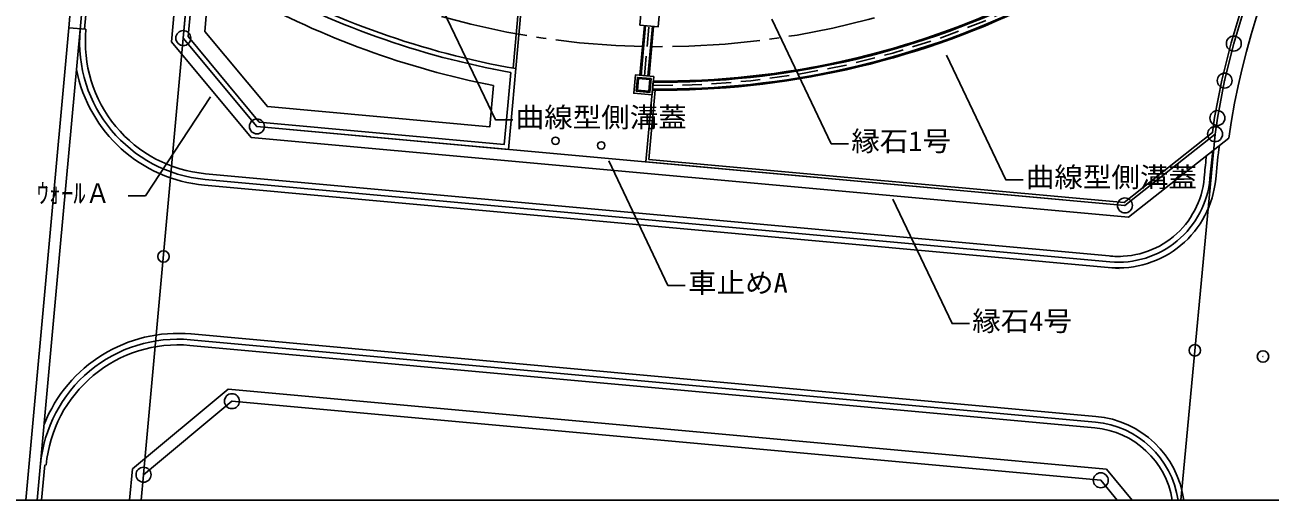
# Model space of a CAD drawing. Units: millimetres on the paper. Extents: x -120.2 to -23.9, y -30.5 to 36.3.
# Drawn here: x -105.7 to -83.97, y -30.41 to -22.12 of the extents above; entities that cross this region are included whole.
import ezdxf
from ezdxf.enums import TextEntityAlignment as Align

# ---------------------------------------------------------------- set-up
doc = ezdxf.new("R2010")
doc.units = ezdxf.units.MM
doc.header["$LTSCALE"] = 0.17
doc.linetypes.add('CHAIN2', pattern=[12, 9, -1, 1, -1])
doc.linetypes.add('DASHED2', pattern=[3, 2, -1])
for name, color, linetype in [('0-0_S-街区', 7, 'Continuous'), ('0-1_S-道路計画', 7, 'Continuous'), ('0-2_D-STR-1-計線1_計画', 7, 'Continuous'), ('0-3_D-STR-3-計線3_施設', 7, 'Continuous'), ('0-5_D-STR-BMK-CLINE', 7, 'CHAIN2'), ('0-6_D-STR-4-計線4_ﾌｧﾆﾁｬ_', 7, 'Continuous'), ('0-9_D-STR-2-計線2_補助', 7, 'Continuous'), ('0-A_D-STR-5-1排水', 7, 'Continuous'), ('0-F_D-STR-5-2排水-ＣＬ', 7, 'DASHED2'), ('1-4_D-STR-BMK', 7, 'Continuous'), ('1-8_D-STR-HTXT-施設', 4, 'Continuous')]:
    doc.layers.add(name, color=color, linetype=linetype)
doc.styles.add('ＭＳ ゴシック', font='')
doc.styles.get('ＭＳ ゴシック').set_extended_font_data('MS Gothic')

msp = doc.modelspace()

# ---------------------------------------------------------------- linework, layer by layer
at = {"layer": '0-0_S-街区'}
for p, q in [((-102.9315, -22.3491), (-103.6237, -29.9694)), ((-84.9307, -24.0251), (-85.529, -30.4137)), ((-103.6257, -29.9711), (-103.6661, -30.4137)), ((-86.637, -30.4137), (-86.9253, -30.0676))]:
    msp.add_line(p, q, dxfattribs=at)
for points in [[(-46.7264, 11.0922), (-80.0977, -15.5961), (-80.358, -15.8043), (-80.8571, -16.2464), (-81.3334, -16.7131), (-81.7855, -17.2031), (-82.2124, -17.7153), (-82.613, -18.2483), (-82.9863, -18.8008), (-83.3313, -19.3713), (-83.6472, -19.9585), (-83.9331, -20.5609), (-84.1884, -21.1768), (-84.4123, -21.8049), (-84.6044, -22.4434), (-84.764, -23.0907), (-84.891, -23.7453), (-84.9307, -24.0251), (-86.5043, -25.2702), (-101.6471, -23.8908), (-102.9315, -22.3491), (-100.7238, 1.887)], [(-86.9253, -30.0676), (-102.084, -28.6868), (-103.6257, -29.9711)]]:
    msp.add_lwpolyline(points, dxfattribs=at)
for centre, radius in [((-102.9315, -22.3491), 0.1304), ((-102.9315, -22.3491), 0.00261), ((-84.6044, -22.4434), 0.1304), ((-84.6044, -22.4434), 0.00261), ((-84.764, -23.0907), 0.1304), ((-84.764, -23.0907), 0.00261), ((-84.891, -23.7453), 0.1304), ((-101.6471, -23.8908), 0.1304), ((-101.6471, -23.8908), 0.00261), ((-84.9307, -24.0251), 0.1304), ((-84.891, -23.7453), 0.00261), ((-84.9307, -24.0251), 0.00261), ((-86.5043, -25.2702), 0.1304), ((-86.5043, -25.2702), 0.00261), ((-103.2777, -26.1602), 0.1003), ((-103.2777, -26.1602), 0.00201), ((-85.2842, -27.7992), 0.1003), ((-85.2842, -27.7992), 0.00201), ((-84.0949, -27.9075), 0.1003), ((-84.0949, -27.9075), 0.00201), ((-102.084, -28.6868), 0.1304), ((-102.084, -28.6868), 0.00261), ((-103.6257, -29.9711), 0.1304), ((-103.6257, -29.9711), 0.00261), ((-86.9253, -30.0676), 0.1304), ((-86.9253, -30.0676), 0.00261)]:
    msp.add_circle(centre, radius, dxfattribs=at)
at = {"layer": '0-1_S-道路計画'}
for p, q in [((-103.1388, -22.4137), (-100.9108, 2.0462)), ((-105.0771, -25.9963), (-102.8186, -1.2028)), ((-104.9298, -22.1671), (-103.0174, -1.1727)), ((-104.654, -22.1922), (-102.7427, -1.2097)), ((-104.9298, -22.1671), (-105.6227, -29.7748)), ((-104.63, -22.1944), (-104.9298, -22.1671)), ((-103.1388, -22.4137), (-101.7481, -24.0831)), ((-86.4426, -25.4773), (-101.7481, -24.0831)), ((-86.4426, -25.4773), (-84.6931, -24.0929)), ((-102.5426, -24.716), (-86.5862, -26.1694)), ((-85.115, -24.7285), (-85.1207, -24.7918)), ((-85.015, -24.7376), (-85.0208, -24.8009)), ((-84.9151, -24.7467), (-84.9209, -24.81)), ((-102.5608, -24.9158), (-86.6044, -26.3693)), ((-102.5517, -24.8159), (-86.7651, -26.2539)), ((-105.0771, -25.9963), (-105.4795, -30.4137)), ((-102.7974, -27.5136), (-87.0108, -28.9516)), ((-87.029, -29.1514), (-102.8156, -27.7134)), ((-87.0199, -29.0515), (-102.8065, -27.6135)), ((-102.1486, -28.4794), (-103.818, -29.8701)), ((-102.1486, -28.4794), (-86.8243, -29.8753)), ((-102.084, -28.6868), (-103.6257, -29.9711)), ((-102.084, -28.6868), (-86.9253, -30.0676)), ((-105.6227, -29.7748), (-105.6809, -30.4137)), ((-105.347, -29.8), (-105.4029, -30.4137)), ((-103.8675, -30.4137), (-103.818, -29.8701)), ((-103.6257, -29.9711), (-103.6661, -30.4137)), ((-86.8243, -29.8753), (-86.3758, -30.4137)), ((-86.637, -30.4137), (-86.9253, -30.0676))]:
    msp.add_line(p, q, dxfattribs=at)
for points in [[(-80.0977, -15.5961), (-80.358, -15.8043), (-80.8571, -16.2464), (-81.3334, -16.7131), (-81.7855, -17.2031), (-82.2124, -17.7153), (-82.613, -18.2483), (-82.9863, -18.8008), (-83.3313, -19.3713), (-83.6472, -19.9585), (-83.9331, -20.5609), (-84.1884, -21.1768), (-84.4123, -21.8049), (-84.6044, -22.4434), (-84.764, -23.0907), (-84.891, -23.7453), (-84.9307, -24.0251)], [(-86.5043, -25.2702), (-101.6471, -23.8908), (-102.9315, -22.3491)], [(-84.9307, -24.0251), (-86.5043, -25.2702), (-101.6471, -23.8908)]]:
    msp.add_lwpolyline(points, dxfattribs=at)
for centre, radius, start, end in [((-71.8256, -25.9391), 12.9992, 128.65065, 171.83519), ((-102.3333, -22.4179), 2.4079, 174.79529, 264.79526), ((-102.3333, -22.4179), 2.3076, 174.44129, 264.79526), ((-102.3333, -22.4179), 2.5082, 191.05549, 264.79526), ((-71.8256, -25.9391), 13.244, 172.94073, 174.79474), ((-71.8256, -25.9391), 13.1437, 172.49527, 174.79474), ((-71.8256, -25.9391), 13.3443, 173.37608, 174.79474), ((-86.6194, -24.6552), 1.7056, 264.79526, 354.79527), ((-86.6194, -24.6552), 1.6053, 264.79526, 354.79527), ((-86.6194, -24.6552), 1.5049, 264.79526, 354.79527), ((-103.025, -30.0115), 2.5082, 84.79525, 158.53508), ((-103.025, -30.0115), 2.4079, 84.79525, 174.79528), ((-103.025, -30.0115), 2.3076, 84.79525, 174.79528), ((-87.1655, -30.6502), 1.6053, 8.47056, 84.79525), ((-87.1655, -30.6502), 1.7056, 7.96895, 84.79525), ((-87.1655, -30.6502), 1.5049, 9.03984, 84.79525)]:
    msp.add_arc(centre, radius, start, end, dxfattribs=at)
at = {"layer": '0-2_D-STR-1-計線1_計画'}
msp.add_line((-97.0361, -21.8392), (-97.1311, -22.8821), dxfattribs=at)
for points in [[(-80.0977, -15.5961), (-80.358, -15.8043), (-80.8571, -16.2464), (-81.3334, -16.7131), (-81.7855, -17.2031), (-82.2124, -17.7153), (-82.613, -18.2483), (-82.9863, -18.8008), (-83.3313, -19.3713), (-83.6472, -19.9585), (-83.9331, -20.5609), (-84.1884, -21.1768), (-84.4123, -21.8049), (-84.6044, -22.4434), (-84.764, -23.0907), (-84.891, -23.7453), (-84.9307, -24.0251)], [(-101.7397, -21.2476), (-102.8222, -21.15), (-102.9315, -22.3491), (-101.6471, -23.8908), (-97.2593, -24.2905), (-97.1902, -23.531), (-97.1311, -22.8821)], [(-94.7328, -23.0977), (-94.7922, -23.7494), (-94.8614, -24.5089), (-86.5044, -25.2703), (-84.9307, -24.0251)]]:
    msp.add_lwpolyline(points, dxfattribs=at)
for centre, radius, start, end in [((-94.6078, -8.4531), 14.648, 269.50982, 322.29348), ((-94.6003, -8.4321), 14.6699, 240.87812, 260.06622)]:
    msp.add_arc(centre, radius, start, end, dxfattribs=at)
at = {"layer": '0-3_D-STR-3-計線3_施設'}
for points in [[(-101.7639, -21.326), (-102.7496, -21.2371), (-102.8485, -22.3233), (-101.6068, -23.8139), (-97.332, -24.2033), (-97.2701, -23.5237), (-97.2177, -22.9483)], [(-101.8481, -21.6005), (-102.4953, -21.5421), (-102.5582, -22.2329), (-101.4654, -23.5447), (-97.5863, -23.8981), (-97.5499, -23.4982), (-97.5206, -23.1769)]]:
    msp.add_lwpolyline(points, dxfattribs=at)
for radius, start, end in [(14.7283, 240.93005, 259.79309), (15.0092, 241.1582, 258.80969)]:
    msp.add_arc((-94.6078, -8.4531), radius, start, end, dxfattribs=at)
at = {"layer": '0-5_D-STR-BMK-CLINE'}
msp.add_arc((-94.6078, -8.4531), 14.046, 237.56668, 321.98064, dxfattribs=at)
at = {"layer": '0-6_D-STR-4-計線4_ﾌｧﾆﾁｬ_'}
for centre in [(-96.4385, -24.1404), (-95.64, -24.2217)]:
    msp.add_circle(centre, 0.0642, dxfattribs=at)
at = {"layer": '0-9_D-STR-2-計線2_補助'}
msp.add_line((-97.0836, -21.8305), (-97.1786, -22.8737), dxfattribs=at)
msp.add_lwpolyline([(-80.89, -16.2112), (-81.3679, -16.6795), (-81.8217, -17.1714), (-82.2502, -17.6854), (-82.6522, -18.2203), (-83.0269, -18.7748), (-83.3732, -19.3474), (-83.6902, -19.9368), (-83.9771, -20.5413), (-84.2333, -21.1595), (-84.4581, -21.7898), (-84.6508, -22.4307), (-84.8111, -23.0804), (-84.9385, -23.7373), (-84.9757, -23.9993), (-86.5192, -25.2206), (-94.809, -24.4654), (-94.6991, -23.2585)], dxfattribs=at)
at = {"layer": '0-A_D-STR-5-1排水'}
for p, q in [((-94.9655, -22.9976), (-94.8863, -22.1288)), ((-94.9455, -22.9995), (-94.8664, -22.1306)), ((-94.8256, -23.0104), (-94.7465, -22.1415)), ((-94.8056, -23.0122), (-94.7265, -22.1433))]:
    msp.add_line(p, q, dxfattribs=at)
for points in [[(-94.6174, -21.8309), (-94.6466, -22.1506), (-94.9663, -22.1215), (-94.9372, -21.8017)], [(-94.7257, -23.0195), (-94.7548, -23.3392), (-95.0746, -23.3101), (-95.0454, -22.9904)], [(-94.7693, -23.0558), (-94.7911, -23.2956), (-95.0309, -23.2738), (-95.0091, -23.034)]]:
    msp.add_lwpolyline(points, close=True, dxfattribs=at)
at = {"layer": '0-A_D-STR-5-1排水', "linetype": 'DASHED2'}
msp.add_lwpolyline([(-94.7911, -23.074), (-94.8093, -23.2738), (-95.0091, -23.2556), (-94.9909, -23.0558)], close=True, dxfattribs=at)
at = {"layer": '0-A_D-STR-5-1排水'}
for centre, radius, start, end in [((-94.5992, -8.4635), 14.7953, 269.42583, 321.99237), ((-94.5992, -8.4635), 14.7753, 269.43212, 321.99236), ((-94.5991, -8.4636), 14.6548, 269.47021, 321.99227), ((-94.5991, -8.4636), 14.6348, 269.47662, 321.99225)]:
    msp.add_arc(centre, radius, start, end, dxfattribs=at)
at = {"layer": '0-F_D-STR-5-2排水-ＣＬ'}
msp.add_line((-94.8856, -23.0049), (-94.8064, -22.136), dxfattribs=at)
msp.add_arc((-94.5991, -8.4636), 14.715, 269.47662, 321.99373, dxfattribs=at)
at = {"layer": '1-4_D-STR-BMK'}
msp.add_lwpolyline([(-120.2099, 36.2864), (-23.8921, 36.2864), (-23.8921, -30.4137), (-120.2099, -30.4137)], close=True, dxfattribs=at)
at = {"layer": '1-8_D-STR-HTXT-施設', "color": 7}
for points in [[(-98.5176, -21.6044), (-97.4828, -23.7764), (-97.1818, -23.7764)], [(-92.6634, -22.0197), (-91.6285, -24.1918), (-91.3275, -24.1918)], [(-89.6172, -22.6484), (-88.5823, -24.8204), (-88.2813, -24.8204)], [(-102.4546, -23.3715), (-103.5921, -25.1015), (-103.8931, -25.1015)], [(-95.5106, -24.4934), (-94.4757, -26.6654), (-94.1747, -26.6654)], [(-90.5534, -25.1613), (-89.5186, -27.3334), (-89.2176, -27.3334)]]:
    msp.add_lwpolyline(points, dxfattribs=at)

# ---------------------------------------------------------------- texts
at = {"layer": '1-8_D-STR-HTXT-施設', "style": 'ＭＳ ゴシック'}
for s, width, p in [('曲線型側溝蓋', 1.05, (-97.1331, -24.0087)), ('縁石1号', 1.05, (-91.2788, -24.424)), ('曲線型側溝蓋', 1.05, (-88.2326, -25.0526)), ('ｳｫｰﾙＡ', 0.9, (-105.4897, -25.3338)), ('車止めA', 1.05, (-94.126, -26.8977)), ('縁石4号', 1.05, (-89.1688, -27.5656))]:
    msp.add_text(s, height=0.3473, dxfattribs=dict(at, width=width)).set_placement(p, align=Align.BOTTOM_LEFT)

doc.saveas('drawing.dxf')
